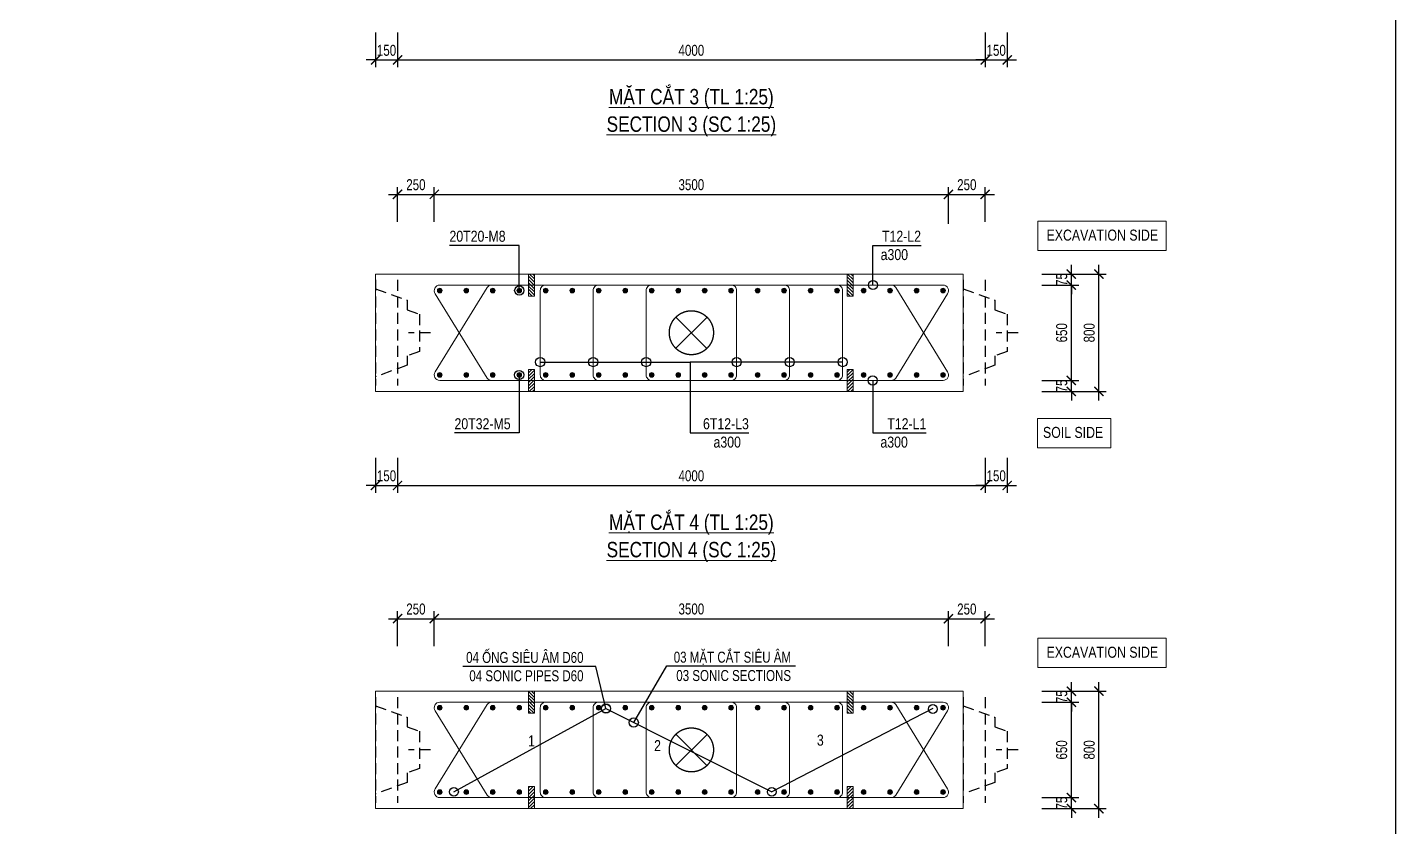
# Model space of a CAD drawing. Header units: millimetres. Extents: x 2746337 to 7547699, y -363432 to 15720.
# Drawn here: x 3417721 to 3454976, y -50850 to -29068 of the extents above; entities that cross this region are included whole.
import ezdxf
from ezdxf.enums import TextEntityAlignment as Align

# ---------------------------------------------------------------- set-up
doc = ezdxf.new("R2010")
doc.units = ezdxf.units.MM
doc.header["$LTSCALE"] = 1200
doc.header["$PDMODE"] = 3
doc.linetypes.add('CENTER', pattern=[2, 1.25, -0.25, 0.25, -0.25])
doc.linetypes.add('HIDDEN', pattern=[0.375, 0.25, -0.125])
for name, color, linetype, lineweight in [('5', 5, 'Continuous', 13), ('BOUND', 3, 'Continuous', 20), ('CWS', 8, 'HIDDEN', 9), ('ENOTE', 2, 'Continuous', 15), ('GRID', 74, 'CENTER', 15), ('K-THUOC', 1, 'Continuous', 18), ('LEADER', 8, 'Continuous', 9), ('MCT', 6, 'Continuous', 20), ('PIPE60', 1, 'Continuous', 25), ('TEXTEN', 3, 'Continuous', 13), ('TEXTMA', 2, 'Continuous', 13), ('TEXTVN', 2, 'Continuous', 20), ('TIE', 4, 'Continuous', 13)]:
    doc.layers.add(name, color=color, linetype=linetype, lineweight=lineweight)
for name, color, linetype in [('CDC.04.HIDDEN', 8, 'HIDDEN'), ('MCSA', 5, 'HIDDEN'), ('MIE', 5, 'HIDDEN')]:
    doc.layers.add(name, color=color, linetype=linetype)
doc.styles.add('DB_Arial', font='arial.ttf', dxfattribs={"width": 0.8})
doc.styles.add('SMTEXT', font='arial.ttf', dxfattribs={"width": 0.75})
doc.dimstyles.new('BSV25', dxfattribs={"dimtxt": 300, "dimasz": 250, "dimexe": 200, "dimexo": 0, "dimgap": 108, "dimtad": 1, "dimdec": 0, "dimlfac": 0.25, "dimdsep": 46, "dimtxsty": 'SMTEXT', "dimblk": 'ARCHTICK', "dimcen": 100, "dimdle": 250, "dimclrd": 256, "dimclre": 256, "dimclrt": 2, "dimadec": 0, "dimazin": 0, "dimtfac": 1, "dimtdec": 0, "dimtix": 1, "dimtmove": 2, "dimatfit": 3, "dimfxl": 800, "dimfxlon": 1, "dimtolj": 1, "dimtzin": 0, "dimarcsym": 0})

# ---------------------------------------------------------------- blocks, each defined once
blk = doc.blocks.new('_ArchTick')
at = {"color": 0, "linetype": 'ByBlock', "const_width": 0.15}
blk.add_lwpolyline([(-0.5, -0.5), (0.5, 0.5)], dxfattribs=at)
blk = doc.blocks.new('*D724')
at = {"layer": 'Defpoints', "color": 0, "transparency": 16777216}
for p in [(3427200, -29207), (3427800, -29207), (3427800, -29957)]:
    blk.add_point(p, dxfattribs=at)
at = {"layer": 'K-THUOC', "lineweight": -2, "transparency": 16777216}
for p, q in [((3427200, -29207), (3427200, -30157)), ((3427800, -29207), (3427800, -30157)), ((3427200, -29957), (3426950, -29957)), ((3427200, -29957), (3427800, -29957)), ((3427800, -29957), (3428050, -29957))]:
    blk.add_line(p, q, dxfattribs=at)
at = {"layer": 'K-THUOC', "lineweight": -2, "transparency": 16777216, "xscale": 250, "yscale": 250, "zscale": 250}
blk.add_blockref('_ArchTick', (3427200, -29957), dxfattribs=at)
at = {"layer": 'K-THUOC', "lineweight": -2, "transparency": 16777216, "xscale": 250, "yscale": 250, "zscale": 250, "rotation": 180}
blk.add_blockref('_ArchTick', (3427800, -29957), dxfattribs=at)
at = {"layer": 'K-THUOC', "color": 2, "transparency": 16777216, "insert": (3427500, -29696), "char_height": 300, "attachment_point": 5, "style": 'SMTEXT'}
blk.add_mtext('\\A1;150', dxfattribs=at)
blk = doc.blocks.new('*D725')
at = {"layer": 'Defpoints', "color": 0, "transparency": 16777216}
for p in [(3443800, -29207), (3444400, -29207), (3444400, -29957)]:
    blk.add_point(p, dxfattribs=at)
at = {"layer": 'K-THUOC', "lineweight": -2, "transparency": 16777216}
for p, q in [((3443800, -29207), (3443800, -30157)), ((3444400, -29207), (3444400, -30157)), ((3443800, -29957), (3443550, -29957)), ((3443800, -29957), (3444400, -29957)), ((3444400, -29957), (3444650, -29957))]:
    blk.add_line(p, q, dxfattribs=at)
at = {"layer": 'K-THUOC', "lineweight": -2, "transparency": 16777216, "xscale": 250, "yscale": 250, "zscale": 250}
blk.add_blockref('_ArchTick', (3443800, -29957), dxfattribs=at)
at = {"layer": 'K-THUOC', "lineweight": -2, "transparency": 16777216, "xscale": 250, "yscale": 250, "zscale": 250, "rotation": 180}
blk.add_blockref('_ArchTick', (3444400, -29957), dxfattribs=at)
at = {"layer": 'K-THUOC', "color": 2, "transparency": 16777216, "insert": (3444100, -29696), "char_height": 300, "attachment_point": 5, "style": 'SMTEXT'}
blk.add_mtext('\\A1;150', dxfattribs=at)
blk = doc.blocks.new('*D728')
at = {"layer": 'Defpoints', "color": 0, "transparency": 16777216}
for p in [(3427800, -29207), (3443800, -29207), (3443800, -29957)]:
    blk.add_point(p, dxfattribs=at)
at = {"layer": 'K-THUOC', "lineweight": -2, "transparency": 16777216}
for p, q in [((3427800, -29207), (3427800, -30157)), ((3443800, -29207), (3443800, -30157)), ((3427550, -29957), (3444050, -29957))]:
    blk.add_line(p, q, dxfattribs=at)
at = {"layer": 'K-THUOC', "lineweight": -2, "transparency": 16777216, "xscale": 250, "yscale": 250, "zscale": 250, "rotation": 180}
blk.add_blockref('_ArchTick', (3427800, -29957), dxfattribs=at)
at = {"layer": 'K-THUOC', "lineweight": -2, "transparency": 16777216, "xscale": 250, "yscale": 250, "zscale": 250}
blk.add_blockref('_ArchTick', (3443800, -29957), dxfattribs=at)
at = {"layer": 'K-THUOC', "color": 2, "transparency": 16777216, "insert": (3435800, -29696), "char_height": 300, "attachment_point": 5, "style": 'SMTEXT'}
blk.add_mtext('\\A1;4000', dxfattribs=at)
blk = doc.blocks.new('cws800')
at = {"layer": 'CDC.04.HIDDEN'}
for p, q in [((-600, 1440), (-600, -1440)), ((0, 1440), (0, -1440))]:
    blk.add_line(p, q, dxfattribs=at)
for points in [[(0, 1200), (-860, 888), (-860, 627), (-1200, 507), (-1200, -507), (-860, -627), (-860, -888), (0, -1200)], [(-1500, 0), (-900, 0)]]:
    blk.add_lwpolyline(points, dxfattribs=at)
blk = doc.blocks.new('*D730')
at = {"layer": 'Defpoints', "color": 0, "transparency": 16777216}
for p in [(3445396, -35791), (3446896, -35791), (3445396, -38991)]:
    blk.add_point(p, dxfattribs=at)
at = {"layer": 'K-THUOC', "lineweight": -2, "transparency": 16777216}
for p, q in [((3446896, -39241), (3446896, -35541)), ((3446096, -35791), (3447096, -35791)), ((3446096, -38991), (3447096, -38991))]:
    blk.add_line(p, q, dxfattribs=at)
at = {"layer": 'K-THUOC', "lineweight": -2, "transparency": 16777216, "xscale": 250, "yscale": 250, "zscale": 250}
for p, rotation in [((3446896, -35791), 90), ((3446896, -38991), 270)]:
    blk.add_blockref('_ArchTick', p, dxfattribs=dict(at, rotation=rotation))
at = {"layer": 'K-THUOC', "color": 2, "transparency": 16777216, "insert": (3446634, -37391), "char_height": 300, "attachment_point": 5, "rotation": 90, "style": 'SMTEXT'}
blk.add_mtext('\\A1;800', dxfattribs=at)
blk = doc.blocks.new('*D731')
at = {"layer": 'Defpoints', "color": 0, "transparency": 16777216}
for p in [(3445396, -38691), (3446146, -38691), (3445038, -38991)]:
    blk.add_point(p, dxfattribs=at)
at = {"layer": 'K-THUOC', "lineweight": -2, "transparency": 16777216}
for p, q in [((3445396, -38691), (3446346, -38691)), ((3446146, -38691), (3446146, -38441)), ((3446146, -38991), (3446146, -38691)), ((3445346, -38991), (3446346, -38991)), ((3446146, -38991), (3446146, -39241))]:
    blk.add_line(p, q, dxfattribs=at)
at = {"layer": 'K-THUOC', "lineweight": -2, "transparency": 16777216, "xscale": 250, "yscale": 250, "zscale": 250}
for p, rotation in [((3446146, -38691), 270), ((3446146, -38991), 90)]:
    blk.add_blockref('_ArchTick', p, dxfattribs=dict(at, rotation=rotation))
at = {"layer": 'K-THUOC', "color": 2, "transparency": 16777216, "insert": (3445885, -38841), "char_height": 300, "attachment_point": 5, "rotation": 90, "style": 'SMTEXT'}
blk.add_mtext('\\A1;75', dxfattribs=at)
blk = doc.blocks.new('*D732')
at = {"layer": 'Defpoints', "color": 0, "transparency": 16777216}
for p in [(3445038, -36091), (3446146, -36091), (3445038, -38691)]:
    blk.add_point(p, dxfattribs=at)
at = {"layer": 'K-THUOC', "lineweight": -2, "transparency": 16777216}
for p, q in [((3445346, -36091), (3446346, -36091)), ((3446146, -38941), (3446146, -35841)), ((3445346, -38691), (3446346, -38691))]:
    blk.add_line(p, q, dxfattribs=at)
at = {"layer": 'K-THUOC', "lineweight": -2, "transparency": 16777216, "xscale": 250, "yscale": 250, "zscale": 250}
for p, rotation in [((3446146, -36091), 90), ((3446146, -38691), 270)]:
    blk.add_blockref('_ArchTick', p, dxfattribs=dict(at, rotation=rotation))
at = {"layer": 'K-THUOC', "color": 2, "transparency": 16777216, "insert": (3445884, -37391), "char_height": 300, "attachment_point": 5, "rotation": 90, "style": 'SMTEXT'}
blk.add_mtext('\\A1;650', dxfattribs=at)
blk = doc.blocks.new('*D733')
at = {"layer": 'Defpoints', "color": 0, "transparency": 16777216}
for p in [(3445038, -35791), (3445038, -36091), (3446146, -35791)]:
    blk.add_point(p, dxfattribs=at)
at = {"layer": 'K-THUOC', "lineweight": -2, "transparency": 16777216}
for p, q in [((3446146, -35791), (3446146, -35541)), ((3445346, -35791), (3446346, -35791)), ((3445346, -36091), (3446346, -36091)), ((3446146, -36091), (3446146, -35791)), ((3446146, -36091), (3446146, -36341))]:
    blk.add_line(p, q, dxfattribs=at)
at = {"layer": 'K-THUOC', "lineweight": -2, "transparency": 16777216, "xscale": 250, "yscale": 250, "zscale": 250}
for p, rotation in [((3446146, -35791), 270), ((3446146, -36091), 90)]:
    blk.add_blockref('_ArchTick', p, dxfattribs=dict(at, rotation=rotation))
at = {"layer": 'K-THUOC', "color": 2, "transparency": 16777216, "insert": (3445885, -35941), "char_height": 300, "attachment_point": 5, "rotation": 90, "style": 'SMTEXT'}
blk.add_mtext('\\A1;75', dxfattribs=at)
blk = doc.blocks.new('*D734')
at = {"layer": 'Defpoints', "color": 0, "transparency": 16777216}
for p in [(3427200, -40802), (3427800, -40802), (3427800, -41552)]:
    blk.add_point(p, dxfattribs=at)
at = {"layer": 'K-THUOC', "lineweight": -2, "transparency": 16777216}
for p, q in [((3427200, -40802), (3427200, -41752)), ((3427800, -40802), (3427800, -41752)), ((3427200, -41552), (3426950, -41552)), ((3427200, -41552), (3427800, -41552)), ((3427800, -41552), (3428050, -41552))]:
    blk.add_line(p, q, dxfattribs=at)
at = {"layer": 'K-THUOC', "lineweight": -2, "transparency": 16777216, "xscale": 250, "yscale": 250, "zscale": 250}
blk.add_blockref('_ArchTick', (3427200, -41552), dxfattribs=at)
at = {"layer": 'K-THUOC', "lineweight": -2, "transparency": 16777216, "xscale": 250, "yscale": 250, "zscale": 250, "rotation": 180}
blk.add_blockref('_ArchTick', (3427800, -41552), dxfattribs=at)
at = {"layer": 'K-THUOC', "color": 2, "transparency": 16777216, "insert": (3427500, -41291), "char_height": 300, "attachment_point": 5, "style": 'SMTEXT'}
blk.add_mtext('\\A1;150', dxfattribs=at)
blk = doc.blocks.new('*D735')
at = {"layer": 'Defpoints', "color": 0, "transparency": 16777216}
for p in [(3443800, -40802), (3444400, -40802), (3444400, -41552)]:
    blk.add_point(p, dxfattribs=at)
at = {"layer": 'K-THUOC', "lineweight": -2, "transparency": 16777216}
for p, q in [((3443800, -40802), (3443800, -41752)), ((3444400, -40802), (3444400, -41752)), ((3443800, -41552), (3443550, -41552)), ((3443800, -41552), (3444400, -41552)), ((3444400, -41552), (3444650, -41552))]:
    blk.add_line(p, q, dxfattribs=at)
at = {"layer": 'K-THUOC', "lineweight": -2, "transparency": 16777216, "xscale": 250, "yscale": 250, "zscale": 250}
blk.add_blockref('_ArchTick', (3443800, -41552), dxfattribs=at)
at = {"layer": 'K-THUOC', "lineweight": -2, "transparency": 16777216, "xscale": 250, "yscale": 250, "zscale": 250, "rotation": 180}
blk.add_blockref('_ArchTick', (3444400, -41552), dxfattribs=at)
at = {"layer": 'K-THUOC', "color": 2, "transparency": 16777216, "insert": (3444100, -41291), "char_height": 300, "attachment_point": 5, "style": 'SMTEXT'}
blk.add_mtext('\\A1;150', dxfattribs=at)
blk = doc.blocks.new('*D736')
at = {"layer": 'Defpoints', "color": 0, "transparency": 16777216}
for p in [(3428800, -33620), (3427800, -34370), (3428800, -34370)]:
    blk.add_point(p, dxfattribs=at)
at = {"layer": 'K-THUOC', "lineweight": -2, "transparency": 16777216}
for p, q in [((3427800, -34370), (3427800, -33420)), ((3428800, -34370), (3428800, -33420)), ((3427550, -33620), (3429050, -33620))]:
    blk.add_line(p, q, dxfattribs=at)
at = {"layer": 'K-THUOC', "lineweight": -2, "transparency": 16777216, "xscale": 250, "yscale": 250, "zscale": 250, "rotation": 180}
blk.add_blockref('_ArchTick', (3427800, -33620), dxfattribs=at)
at = {"layer": 'K-THUOC', "lineweight": -2, "transparency": 16777216, "xscale": 250, "yscale": 250, "zscale": 250}
blk.add_blockref('_ArchTick', (3428800, -33620), dxfattribs=at)
at = {"layer": 'K-THUOC', "color": 2, "transparency": 16777216, "insert": (3428300, -33358), "char_height": 300, "attachment_point": 5, "style": 'SMTEXT'}
blk.add_mtext('\\A1;250', dxfattribs=at)
blk = doc.blocks.new('*D737')
at = {"layer": 'Defpoints', "color": 0, "transparency": 16777216}
for p in [(3442799, -33620), (3428800, -34370), (3442799, -34733)]:
    blk.add_point(p, dxfattribs=at)
at = {"layer": 'K-THUOC', "lineweight": -2, "transparency": 16777216}
for p, q in [((3428800, -34370), (3428800, -33420)), ((3442799, -34420), (3442799, -33420)), ((3428550, -33620), (3443049, -33620))]:
    blk.add_line(p, q, dxfattribs=at)
at = {"layer": 'K-THUOC', "lineweight": -2, "transparency": 16777216, "xscale": 250, "yscale": 250, "zscale": 250, "rotation": 180}
blk.add_blockref('_ArchTick', (3428800, -33620), dxfattribs=at)
at = {"layer": 'K-THUOC', "lineweight": -2, "transparency": 16777216, "xscale": 250, "yscale": 250, "zscale": 250}
blk.add_blockref('_ArchTick', (3442799, -33620), dxfattribs=at)
at = {"layer": 'K-THUOC', "color": 2, "transparency": 16777216, "insert": (3435800, -33358), "char_height": 300, "attachment_point": 5, "style": 'SMTEXT'}
blk.add_mtext('\\A1;3500', dxfattribs=at)
blk = doc.blocks.new('*D738')
at = {"layer": 'Defpoints', "color": 0, "transparency": 16777216}
for p in [(3427800, -40802), (3443800, -40802), (3443800, -41552)]:
    blk.add_point(p, dxfattribs=at)
at = {"layer": 'K-THUOC', "lineweight": -2, "transparency": 16777216}
for p, q in [((3427800, -40802), (3427800, -41752)), ((3443800, -40802), (3443800, -41752)), ((3427550, -41552), (3444050, -41552))]:
    blk.add_line(p, q, dxfattribs=at)
at = {"layer": 'K-THUOC', "lineweight": -2, "transparency": 16777216, "xscale": 250, "yscale": 250, "zscale": 250, "rotation": 180}
blk.add_blockref('_ArchTick', (3427800, -41552), dxfattribs=at)
at = {"layer": 'K-THUOC', "lineweight": -2, "transparency": 16777216, "xscale": 250, "yscale": 250, "zscale": 250}
blk.add_blockref('_ArchTick', (3443800, -41552), dxfattribs=at)
at = {"layer": 'K-THUOC', "color": 2, "transparency": 16777216, "insert": (3435800, -41291), "char_height": 300, "attachment_point": 5, "style": 'SMTEXT'}
blk.add_mtext('\\A1;4000', dxfattribs=at)
blk = doc.blocks.new('*D739')
at = {"layer": 'Defpoints', "color": 0, "transparency": 16777216}
for p in [(3443800, -33620), (3442799, -34370), (3443800, -34370)]:
    blk.add_point(p, dxfattribs=at)
at = {"layer": 'K-THUOC', "lineweight": -2, "transparency": 16777216}
for p, q in [((3442799, -34370), (3442799, -33420)), ((3443800, -34370), (3443800, -33420)), ((3442549, -33620), (3444050, -33620))]:
    blk.add_line(p, q, dxfattribs=at)
at = {"layer": 'K-THUOC', "lineweight": -2, "transparency": 16777216, "xscale": 250, "yscale": 250, "zscale": 250, "rotation": 180}
blk.add_blockref('_ArchTick', (3442799, -33620), dxfattribs=at)
at = {"layer": 'K-THUOC', "lineweight": -2, "transparency": 16777216, "xscale": 250, "yscale": 250, "zscale": 250}
blk.add_blockref('_ArchTick', (3443800, -33620), dxfattribs=at)
at = {"layer": 'K-THUOC', "color": 2, "transparency": 16777216, "insert": (3443300, -33358), "char_height": 300, "attachment_point": 5, "style": 'SMTEXT'}
blk.add_mtext('\\A1;250', dxfattribs=at)
blk = doc.blocks.new('mct1')
at = {"lineweight": 9}
h = blk.add_hatch(color=256, dxfattribs=at)
h.dxf.hatch_style = 1
h.paths.add_polyline_path([(-16, 0, 1), (16, 0, 1)])
blk.add_circle((0, 0), 16, dxfattribs=at)
blk = doc.blocks.new('tremie')
at = {"layer": 'MIE', "color": 74, "ltscale": 1000}
for p, q in [((424, -424), (-424, 424)), ((424, 424), (-424, -424))]:
    blk.add_line(p, q, dxfattribs=at)
at = {"layer": 'MIE', "ltscale": 500}
blk.add_circle((0, 0), 600, dxfattribs=at)
blk = doc.blocks.new('sp')
at = {"layer": '5', "lineweight": 20}
h = blk.add_hatch(dxfattribs=at)
h.set_pattern_fill('ANSI31', color=256, scale=500)
h.set_pattern_definition([(45, (0, 0), (-44.194, 44.194), [])])
h.paths.add_polyline_path([(80, 300), (-80, 300), (-80, -300), (80, -300)])
blk.add_lwpolyline([(-80, -300), (80, -300), (80, 300), (-80, 300)], close=True, dxfattribs=at)
blk = doc.blocks.new('*D750')
at = {"layer": 'Defpoints', "color": 0, "transparency": 16777216}
for p in [(3445396, -47158), (3446896, -47158), (3445396, -50358)]:
    blk.add_point(p, dxfattribs=at)
at = {"layer": 'K-THUOC', "lineweight": -2, "transparency": 16777216}
for p, q in [((3446896, -50608), (3446896, -46908)), ((3446096, -47158), (3447096, -47158)), ((3446096, -50358), (3447096, -50358))]:
    blk.add_line(p, q, dxfattribs=at)
at = {"layer": 'K-THUOC', "lineweight": -2, "transparency": 16777216, "xscale": 250, "yscale": 250, "zscale": 250}
for p, rotation in [((3446896, -47158), 90), ((3446896, -50358), 270)]:
    blk.add_blockref('_ArchTick', p, dxfattribs=dict(at, rotation=rotation))
at = {"layer": 'K-THUOC', "color": 2, "transparency": 16777216, "insert": (3446634, -48758), "char_height": 300, "attachment_point": 5, "rotation": 90, "style": 'SMTEXT'}
blk.add_mtext('\\A1;800', dxfattribs=at)
blk = doc.blocks.new('*D751')
at = {"layer": 'Defpoints', "color": 0, "transparency": 16777216}
for p in [(3445396, -50058), (3446146, -50058), (3445038, -50358)]:
    blk.add_point(p, dxfattribs=at)
at = {"layer": 'K-THUOC', "lineweight": -2, "transparency": 16777216}
for p, q in [((3446146, -50058), (3446146, -49808)), ((3445396, -50058), (3446346, -50058)), ((3446146, -50358), (3446146, -50058)), ((3445346, -50358), (3446346, -50358)), ((3446146, -50358), (3446146, -50608))]:
    blk.add_line(p, q, dxfattribs=at)
at = {"layer": 'K-THUOC', "lineweight": -2, "transparency": 16777216, "xscale": 250, "yscale": 250, "zscale": 250}
for p, rotation in [((3446146, -50058), 270), ((3446146, -50358), 90)]:
    blk.add_blockref('_ArchTick', p, dxfattribs=dict(at, rotation=rotation))
at = {"layer": 'K-THUOC', "color": 2, "transparency": 16777216, "insert": (3445885, -50208), "char_height": 300, "attachment_point": 5, "rotation": 90, "style": 'SMTEXT'}
blk.add_mtext('\\A1;75', dxfattribs=at)
blk = doc.blocks.new('*D752')
at = {"layer": 'Defpoints', "color": 0, "transparency": 16777216}
for p in [(3445038, -47458), (3446146, -47458), (3445038, -50058)]:
    blk.add_point(p, dxfattribs=at)
at = {"layer": 'K-THUOC', "lineweight": -2, "transparency": 16777216}
for p, q in [((3446146, -50308), (3446146, -47208)), ((3445346, -47458), (3446346, -47458)), ((3445346, -50058), (3446346, -50058))]:
    blk.add_line(p, q, dxfattribs=at)
at = {"layer": 'K-THUOC', "lineweight": -2, "transparency": 16777216, "xscale": 250, "yscale": 250, "zscale": 250}
for p, rotation in [((3446146, -47458), 90), ((3446146, -50058), 270)]:
    blk.add_blockref('_ArchTick', p, dxfattribs=dict(at, rotation=rotation))
at = {"layer": 'K-THUOC', "color": 2, "transparency": 16777216, "insert": (3445884, -48758), "char_height": 300, "attachment_point": 5, "rotation": 90, "style": 'SMTEXT'}
blk.add_mtext('\\A1;650', dxfattribs=at)
blk = doc.blocks.new('*D753')
at = {"layer": 'Defpoints', "color": 0, "transparency": 16777216}
for p in [(3445038, -47158), (3446146, -47158), (3445038, -47458)]:
    blk.add_point(p, dxfattribs=at)
at = {"layer": 'K-THUOC', "lineweight": -2, "transparency": 16777216}
for p, q in [((3446146, -47158), (3446146, -46908)), ((3445346, -47158), (3446346, -47158)), ((3446146, -47458), (3446146, -47158)), ((3445346, -47458), (3446346, -47458)), ((3446146, -47458), (3446146, -47708))]:
    blk.add_line(p, q, dxfattribs=at)
at = {"layer": 'K-THUOC', "lineweight": -2, "transparency": 16777216, "xscale": 250, "yscale": 250, "zscale": 250}
for p, rotation in [((3446146, -47158), 270), ((3446146, -47458), 90)]:
    blk.add_blockref('_ArchTick', p, dxfattribs=dict(at, rotation=rotation))
at = {"layer": 'K-THUOC', "color": 2, "transparency": 16777216, "insert": (3445885, -47308), "char_height": 300, "attachment_point": 5, "rotation": 90, "style": 'SMTEXT'}
blk.add_mtext('\\A1;75', dxfattribs=at)
blk = doc.blocks.new('*D756')
at = {"layer": 'Defpoints', "color": 0, "transparency": 16777216}
for p in [(3428800, -45182), (3427800, -45932), (3428800, -45932)]:
    blk.add_point(p, dxfattribs=at)
at = {"layer": 'K-THUOC', "lineweight": -2, "transparency": 16777216}
for p, q in [((3427800, -45932), (3427800, -44982)), ((3428800, -45932), (3428800, -44982)), ((3427550, -45182), (3429050, -45182))]:
    blk.add_line(p, q, dxfattribs=at)
at = {"layer": 'K-THUOC', "lineweight": -2, "transparency": 16777216, "xscale": 250, "yscale": 250, "zscale": 250, "rotation": 180}
blk.add_blockref('_ArchTick', (3427800, -45182), dxfattribs=at)
at = {"layer": 'K-THUOC', "lineweight": -2, "transparency": 16777216, "xscale": 250, "yscale": 250, "zscale": 250}
blk.add_blockref('_ArchTick', (3428800, -45182), dxfattribs=at)
at = {"layer": 'K-THUOC', "color": 2, "transparency": 16777216, "insert": (3428300, -44921), "char_height": 300, "attachment_point": 5, "style": 'SMTEXT'}
blk.add_mtext('\\A1;250', dxfattribs=at)
blk = doc.blocks.new('*D757')
at = {"layer": 'Defpoints', "color": 0, "transparency": 16777216}
for p in [(3442799, -45182), (3428800, -45932), (3442799, -45932)]:
    blk.add_point(p, dxfattribs=at)
at = {"layer": 'K-THUOC', "lineweight": -2, "transparency": 16777216}
for p, q in [((3428800, -45932), (3428800, -44982)), ((3442799, -45932), (3442799, -44982)), ((3428550, -45182), (3443049, -45182))]:
    blk.add_line(p, q, dxfattribs=at)
at = {"layer": 'K-THUOC', "lineweight": -2, "transparency": 16777216, "xscale": 250, "yscale": 250, "zscale": 250, "rotation": 180}
blk.add_blockref('_ArchTick', (3428800, -45182), dxfattribs=at)
at = {"layer": 'K-THUOC', "lineweight": -2, "transparency": 16777216, "xscale": 250, "yscale": 250, "zscale": 250}
blk.add_blockref('_ArchTick', (3442799, -45182), dxfattribs=at)
at = {"layer": 'K-THUOC', "color": 2, "transparency": 16777216, "insert": (3435800, -44920), "char_height": 300, "attachment_point": 5, "style": 'SMTEXT'}
blk.add_mtext('\\A1;3500', dxfattribs=at)
blk = doc.blocks.new('*D759')
at = {"layer": 'Defpoints', "color": 0, "transparency": 16777216}
for p in [(3443800, -45182), (3442799, -45932), (3443800, -45932)]:
    blk.add_point(p, dxfattribs=at)
at = {"layer": 'K-THUOC', "lineweight": -2, "transparency": 16777216}
for p, q in [((3442799, -45932), (3442799, -44982)), ((3443800, -45932), (3443800, -44982)), ((3442549, -45182), (3444050, -45182))]:
    blk.add_line(p, q, dxfattribs=at)
at = {"layer": 'K-THUOC', "lineweight": -2, "transparency": 16777216, "xscale": 250, "yscale": 250, "zscale": 250, "rotation": 180}
blk.add_blockref('_ArchTick', (3442799, -45182), dxfattribs=at)
at = {"layer": 'K-THUOC', "lineweight": -2, "transparency": 16777216, "xscale": 250, "yscale": 250, "zscale": 250}
blk.add_blockref('_ArchTick', (3443800, -45182), dxfattribs=at)
at = {"layer": 'K-THUOC', "color": 2, "transparency": 16777216, "insert": (3443300, -44921), "char_height": 300, "attachment_point": 5, "style": 'SMTEXT'}
blk.add_mtext('\\A1;250', dxfattribs=at)

msp = doc.modelspace()

# ---------------------------------------------------------------- linework, layer by layer
msp.add_lwpolyline([(3361458.5, 9128.3), (3454975.9, 9128.3), (3454975.9, -68024), (3361458.5, -68024)], close=True)
at = {"layer": 'BOUND'}
for points in [[(3427200.3, -38990.5), (3443200.3, -38990.5), (3443200.3, -35790.5), (3427200.3, -35790.5)], [(3427200.3, -50357.8), (3443200.3, -50357.8), (3443200.3, -47157.8), (3427200.3, -47157.8)]]:
    msp.add_lwpolyline(points, close=True, dxfattribs=at)
at = {"layer": 'ENOTE'}
for points in [[(3445232.3, -34348), (3448732.3, -34348), (3448732.3, -35148), (3445232.3, -35148)], [(3445221.7, -39724.6), (3447221.7, -39724.6), (3447221.7, -40524.6), (3445221.7, -40524.6)], [(3445232.3, -45715.2), (3448732.3, -45715.2), (3448732.3, -46515.2), (3445232.3, -46515.2)]]:
    msp.add_lwpolyline(points, close=True, dxfattribs=at)
at = {"layer": 'MCSA', "color": 5, "ltscale": 1000}
for points in [[(3429335.5, -49899.9), (3433475, -47631.4), (3437988.8, -49899.9)], [(3442377.5, -47631.4), (3437988.8, -49899.9)]]:
    msp.add_lwpolyline(points, dxfattribs=at)
at = {"layer": 'PIPE60'}
for centre in [(3433475, -47631.4), (3442375.1, -47644.1), (3429335.5, -49899.9), (3437988.8, -49899.9)]:
    msp.add_circle(centre, 120, dxfattribs=at)
at = {"layer": 'TIE', "lineweight": 20}
for points in [[(3430362.1, -36090.5, 0.244599), (3430239.2, -36154.4), (3428827.5, -38454.4, 0.6069433), (3428950.3, -38690.5), (3442652.8, -38690.5, 0.6069433), (3442775.7, -38454.4), (3441363.9, -36154.4, 0.244599), (3441241.1, -36090.5), (3438062.5, -36090.5)], [(3438062.5, -38690.5), (3441241.1, -38690.5, 0.244599), (3441363.9, -38626.6), (3442775.7, -36326.6, 0.6069433), (3442652.8, -36090.5), (3428950.3, -36090.5, 0.6069433), (3428827.5, -36326.6), (3430239.2, -38626.6, 0.244599), (3430362.1, -38690.5)], [(3430362.1, -47457.8, 0.244599), (3430239.2, -47521.7), (3428827.5, -49821.7, 0.6069433), (3428950.3, -50057.8), (3442652.8, -50057.8, 0.6069433), (3442775.7, -49821.7), (3441363.9, -47521.7, 0.244599), (3441241.1, -47457.8), (3438062.5, -47457.8)], [(3438062.5, -50057.8), (3441241.1, -50057.8, 0.244599), (3441363.9, -49993.8), (3442775.7, -47693.8, 0.6069433), (3442652.8, -47457.8), (3428950.3, -47457.8, 0.6069433), (3428827.5, -47693.8), (3430239.2, -49993.8, 0.244599), (3430362.1, -50057.8)]]:
    msp.add_lwpolyline(points, format="xyb", dxfattribs=at)
at = {"layer": 'TIE'}
for points in [[(3432285.1, -38690.5), (3431835.1, -38690.5, -0.4142136), (3431685.1, -38540.5), (3431685.1, -36240.5, -0.4142136), (3431835.1, -36090.5), (3432285.1, -36090.5)], [(3433727.4, -38690.5), (3433277.4, -38690.5, -0.4142136), (3433127.4, -38540.5), (3433127.4, -36240.5, -0.4142136), (3433277.4, -36090.5), (3433727.4, -36090.5)], [(3435169.8, -38690.5), (3434719.8, -38690.5, -0.4142136), (3434569.8, -38540.5), (3434569.8, -36240.5, -0.4142136), (3434719.8, -36090.5), (3435169.8, -36090.5)], [(3436433.4, -38690.5), (3436883.4, -38690.5, 0.4142136), (3437033.4, -38540.5), (3437033.4, -36240.5, 0.4142136), (3436883.4, -36090.5), (3436433.4, -36090.5)], [(3437875.7, -38690.5), (3438325.7, -38690.5, 0.4142136), (3438475.7, -38540.5), (3438475.7, -36240.5, 0.4142136), (3438325.7, -36090.5), (3437875.7, -36090.5)], [(3439768.1, -38690.5, 0.4142136), (3439918.1, -38540.5), (3439918.1, -36240.5, 0.4142136), (3439768.1, -36090.5)], [(3432285.1, -50057.8), (3431835.1, -50057.8, -0.4142136), (3431685.1, -49907.8), (3431685.1, -47607.8, -0.4142136), (3431835.1, -47457.8), (3432285.1, -47457.8)], [(3433727.4, -50057.8), (3433277.4, -50057.8, -0.4142136), (3433127.4, -49907.8), (3433127.4, -47607.8, -0.4142136), (3433277.4, -47457.8), (3433727.4, -47457.8)], [(3435169.8, -50057.8), (3434719.8, -50057.8, -0.4142136), (3434569.8, -49907.8), (3434569.8, -47607.8, -0.4142136), (3434719.8, -47457.8), (3435169.8, -47457.8)], [(3436433.4, -50057.8), (3436883.4, -50057.8, 0.4142136), (3437033.4, -49907.8), (3437033.4, -47607.8, 0.4142136), (3436883.4, -47457.8), (3436433.4, -47457.8)], [(3437875.7, -50057.8), (3438325.7, -50057.8, 0.4142136), (3438475.7, -49907.8), (3438475.7, -47607.8, 0.4142136), (3438325.7, -47457.8), (3437875.7, -47457.8)], [(3439318.1, -50057.8), (3439768.1, -50057.8, 0.4142136), (3439918.1, -49907.8), (3439918.1, -47607.8, 0.4142136), (3439768.1, -47457.8), (3439318.1, -47457.8)]]:
    msp.add_lwpolyline(points, format="xyb", dxfattribs=at)

# ---------------------------------------------------------------- block references
at = {"layer": 'CWS', "xscale": -1}
for p in [(3427200.3, -37390.5), (3443200.3, -37390.5), (3427200.3, -48757.8), (3443200.3, -48757.8)]:
    msp.add_blockref('cws800', p, dxfattribs=at)
at = {"layer": 'ENOTE', "xscale": -1}
for p in [(3431446.2, -36090.5), (3440124.7, -36090.5), (3431446.2, -47457.8), (3440124.7, -47457.8)]:
    msp.add_blockref('sp', p, dxfattribs=at)
at = {"layer": 'ENOTE', "rotation": 180}
for p in [(3431446.2, -38690.5), (3440124.7, -38690.5), (3431446.2, -50057.8), (3440124.7, -50057.8)]:
    msp.add_blockref('sp', p, dxfattribs=at)
at = {"layer": 'GRID', "rotation": 269.672406155841}
for p in [(3435801.6, -37390.5), (3435801.6, -48757.8)]:
    msp.add_blockref('tremie', p, dxfattribs=at)
at = {"layer": 'MCT', "xscale": -4, "yscale": 4, "zscale": 4, "rotation": 180}
for p in [(3428950.3, -36240.5), (3429671.5, -36240.5), (3430392.7, -36240.5), (3431113.9, -36240.5), (3431835.1, -36240.5), (3432556.2, -36240.5), (3433277.4, -36240.5), (3433998.6, -36240.5), (3434719.8, -36240.5), (3435441, -36240.5), (3436162.2, -36240.5), (3436883.4, -36240.5), (3437604.5, -36240.5), (3438325.7, -36240.5), (3439046.9, -36240.5), (3439768.1, -36240.5), (3440489.3, -36240.5), (3441210.5, -36240.5), (3441931.7, -36240.5), (3442652.8, -36240.5), (3428950.3, -47607.8), (3429671.5, -47607.8), (3430392.7, -47607.8), (3431113.9, -47607.8), (3431835.1, -47607.8), (3432556.2, -47607.8), (3433277.4, -47607.8), (3433998.6, -47607.8), (3434719.8, -47607.8), (3435441, -47607.8), (3436162.2, -47607.8), (3436883.4, -47607.8), (3437604.5, -47607.8), (3438325.7, -47607.8), (3439046.9, -47607.8), (3439768.1, -47607.8), (3440489.3, -47607.8), (3441210.5, -47607.8), (3441931.7, -47607.8), (3442652.8, -47607.8)]:
    msp.add_blockref('mct1', p, dxfattribs=at)
at = {"layer": 'MCT', "xscale": 4, "yscale": 4, "zscale": 4}
for p in [(3428950.3, -38540.5), (3429671.5, -38540.5), (3430392.7, -38540.5), (3431113.9, -38540.5), (3431835.1, -38540.5), (3432556.2, -38540.5), (3433277.4, -38540.5), (3433998.6, -38540.5), (3434719.8, -38540.5), (3435441, -38540.5), (3436162.2, -38540.5), (3436883.4, -38540.5), (3437604.5, -38540.5), (3438325.7, -38540.5), (3439046.9, -38540.5), (3439768.1, -38540.5), (3440489.3, -38540.5), (3441210.5, -38540.5), (3441931.7, -38540.5), (3442652.8, -38540.5), (3428950.3, -49907.8), (3429671.5, -49907.8), (3430392.7, -49907.8), (3431113.9, -49907.8), (3431835.1, -49907.8), (3432556.2, -49907.8), (3433277.4, -49907.8), (3433998.6, -49907.8), (3434719.8, -49907.8), (3435441, -49907.8), (3436162.2, -49907.8), (3436883.4, -49907.8), (3437604.5, -49907.8), (3438325.7, -49907.8), (3439046.9, -49907.8), (3439768.1, -49907.8), (3440489.3, -49907.8), (3441210.5, -49907.8), (3441931.7, -49907.8), (3442652.8, -49907.8)]:
    msp.add_blockref('mct1', p, dxfattribs=at)

# ---------------------------------------------------------------- texts
at = {"layer": 'TEXTEN', "style": 'DB_Arial', "width": 0.8}
for s, p in [('T12-L2', (3442053.5, -34910.5)), ('6T12-L3', (3437365.8, -40020.5)), ('T12-L1', (3442197.1, -40020.5)), ('a300', (3437149.1, -40520.5))]:
    msp.add_text(s, height=300, dxfattribs=at).set_placement(p, align=Align.RIGHT)
for p in [(3440954.1, -35410.5), (3440947.9, -40520.5)]:
    msp.add_text('a300', height=300, dxfattribs=at).set_placement(p)
at = {"layer": 'TEXTMA', "style": 'DB_Arial', "width": 0.8}
for s, p in [('20T20-M8', (3429213.9, -34910.5)), ('20T32-M5', (3429350.5, -40020.5))]:
    msp.add_text(s, height=300, dxfattribs=at).set_placement(p)
at = {"layer": 'TEXTVN', "style": 'DB_Arial', "width": 0.8}
for s, p in [('%%UMẶT CẮT 3 (TL 1:25)', (3435800.3, -30957)), ('%%USECTION 3 (SC 1:25)', (3435800.3, -31757)), ('%%UMẶT CẮT 4 (TL 1:25)', (3435800.3, -42552.4)), ('%%USECTION 4 (SC 1:25)', (3435800.3, -43352.4))]:
    msp.add_text(s, height=420, rotation=360, dxfattribs=at).set_placement(p, align=Align.MIDDLE)
for p in [(3445471.5, -34879.7), (3445471.5, -46246.9)]:
    msp.add_text('EXCAVATION SIDE', height=300, dxfattribs=at).set_placement(p)
msp.add_text('SOIL SIDE', height=300, dxfattribs=at).set_placement((3447013.9, -40256.3), align=Align.RIGHT)
at = {"layer": 'TEXTVN', "lineweight": 20, "style": 'SMTEXT', "width": 0.75}
for s, p in [('04 ỐNG SIÊU ÂM D60', (3432863.6, -46388.4)), ('03 MẶT CẮT SIÊU ÂM', (3438515.5, -46381.5)), ('04 SONIC PIPES D60', (3432863.6, -46888.4)), ('03 SONIC SECTIONS', (3438515.5, -46881.5))]:
    msp.add_text(s, height=300, dxfattribs=at).set_placement(p, align=Align.RIGHT)
at = {"layer": 'TEXTVN', "style": 'DB_Arial', "width": 0.8}
for s, p in [('1', (3431445.4, -48664.5)), ('3', (3439311.4, -48641.8)), ('2', (3434879, -48791.6))]:
    msp.add_text(s, height=300, rotation=360, dxfattribs=at).set_placement(p, align=Align.CENTER)

# ---------------------------------------------------------------- dimensions: what is measured, and where the dimension line sits
at = {"layer": 'K-THUOC'}
for base, p1, p2, picture, middle in [((3427800.3, -29957), (3427200.3, -29207), (3427800.3, -29207), '*D724', (3427500.3, -29695.8)), ((3443800.3, -29957), (3427800.3, -29207), (3443800.3, -29207), '*D728', (3435800.3, -29695.8)), ((3444400.3, -29957), (3443800.3, -29207), (3444400.3, -29207), '*D725', (3444100.3, -29695.8)), ((3428800.3, -33619.6), (3427800.3, -34369.6), (3428800.3, -34369.6), '*D736', (3428300.3, -33358.5)), ((3442798.8, -33619.6), (3428800.3, -34369.6), (3442798.8, -34732.6), '*D737', (3435799.6, -33358.4)), ((3443800.3, -33619.6), (3442798.8, -34369.6), (3443800.3, -34369.6), '*D739', (3443299.6, -33358.5)), ((3427800.3, -41552.4), (3427200.3, -40802.4), (3427800.3, -40802.4), '*D734', (3427500.3, -41291.2)), ((3443800.3, -41552.4), (3427800.3, -40802.4), (3443800.3, -40802.4), '*D738', (3435800.3, -41291.2)), ((3444400.3, -41552.4), (3443800.3, -40802.4), (3444400.3, -40802.4), '*D735', (3444100.3, -41291.2)), ((3428800.3, -45181.8), (3427800.3, -45931.8), (3428800.3, -45931.8), '*D756', (3428300.3, -44920.6)), ((3442798.8, -45181.8), (3428800.3, -45931.8), (3442798.8, -45931.8), '*D757', (3435799.6, -44920.5)), ((3443800.3, -45181.8), (3442798.8, -45931.8), (3443800.3, -45931.8), '*D759', (3443299.6, -44920.6))]:
    dim = msp.add_linear_dim(base=base, p1=p1, p2=p2, dimstyle='BSV25', dxfattribs=at)
    dim.commit()
    dim.dimension.update_dxf_attribs({"geometry": picture, "text_midpoint": middle})
for base, p1, p2, picture, middle in [((3446145.6, -35790.5), (3445037.5, -36090.5), (3445037.5, -35790.5), '*D733', (3445885, -35940.5)), ((3446895.6, -35790.5), (3445395.6, -38990.5), (3445395.6, -35790.5), '*D730', (3446634.4, -37390.5)), ((3446145.6, -36090.5), (3445037.5, -38690.5), (3445037.5, -36090.5), '*D732', (3445884.4, -37390.5)), ((3446145.6, -38690.5), (3445037.5, -38990.5), (3445395.6, -38690.5), '*D731', (3445885, -38840.5)), ((3446145.6, -47157.8), (3445037.5, -47457.8), (3445037.5, -47157.8), '*D753', (3445885, -47307.8)), ((3446895.6, -47157.8), (3445395.6, -50357.8), (3445395.6, -47157.8), '*D750', (3446634.4, -48757.8)), ((3446145.6, -47457.8), (3445037.5, -50057.8), (3445037.5, -47457.8), '*D752', (3445884.4, -48757.8)), ((3446145.6, -50057.8), (3445037.5, -50357.8), (3445395.6, -50057.8), '*D751', (3445885, -50207.8))]:
    dim = msp.add_linear_dim(base=base, p1=p1, p2=p2, angle=90, dimstyle='BSV25', dxfattribs=at)
    dim.commit()
    dim.dimension.update_dxf_attribs({"geometry": picture, "text_midpoint": middle})

# ---------------------------------------------------------------- leaders
at = {"layer": 'LEADER'}
for points in [[(3431113.9, -36240.5), (3431113.9, -35010.5), (3429213.9, -35010.5)], [(3440744.1, -36090.5), (3440744.1, -35010.5), (3442053.5, -35010.5)], [(3431685.1, -38190.5), (3435770.2, -38190.5), (3435770.2, -40120.5), (3437366.2, -40120.5)], [(3433127.4, -38190.5), (3435770.2, -38190.5), (3435770.2, -40120.5), (3437366.2, -40120.5)], [(3434569.8, -38190.5), (3435770.2, -38190.5), (3435770.2, -40120.5), (3437366.2, -40120.5)], [(3437033.4, -38190.5), (3435770.2, -38190.5), (3435770.2, -40120.5), (3437366.2, -40120.5)], [(3438475.7, -38190.5), (3435770.2, -38190.5), (3435770.2, -40120.5), (3437366.2, -40120.5)], [(3439918.1, -38190.5), (3435770.2, -38190.5), (3435770.2, -40120.5), (3437366.2, -40120.5)], [(3431109.9, -38540.5), (3431109.9, -40120.5), (3429350.5, -40120.5)], [(3440737.9, -38690.5), (3440737.9, -40120.5), (3442197.1, -40120.5)], [(3433475, -47631.4), (3433195.5, -46488.4), (3429577.3, -46488.4)], [(3434231.9, -48011.8), (3435133.6, -46469.1), (3438634.7, -46469.1)]]:
    msp.add_leader(points, dimstyle='BSV25', override={"dimldrblk": 'Origin'}, dxfattribs=at)

doc.saveas('drawing.dxf')
